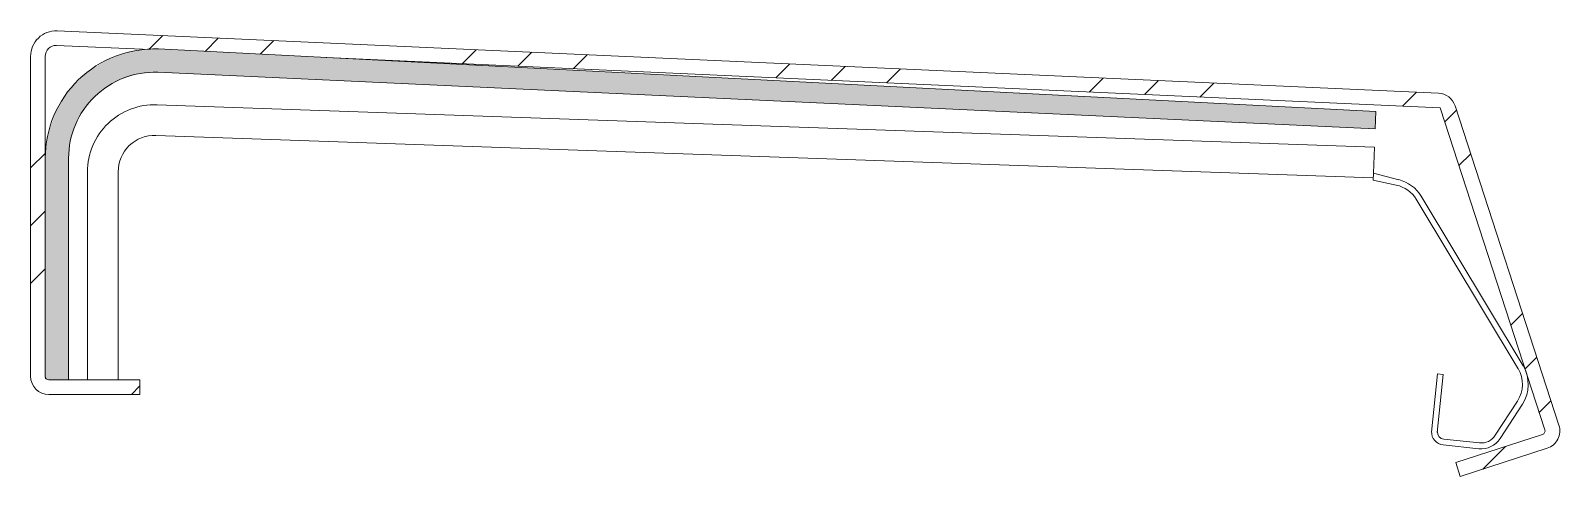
# Model space of a CAD drawing. Header units: metres. Extents: x -30 to 180, y -41 to 20.
import ezdxf

# ---------------------------------------------------------------- set-up
doc = ezdxf.new("R2010")
doc.units = ezdxf.units.M
doc.layers.add('A-DETL-GENF', color=92, linetype='Continuous', lineweight=18)

# ---------------------------------------------------------------- blocks, each defined once
blk = doc.blocks.new('41 roval muurafdeksysteem type E - Type 1-4961792-00_0 Basismaterialen')
at = {"layer": 'A-DETL-GENF', "lineweight": 13}
h = blk.add_hatch(dxfattribs=at)
h.set_pattern_fill('FP_19', color=256, style=0, pattern_type=2)
h.set_pattern_definition([(45, (13616.518, 2638.436), (-22.45064, 22.45064), []), (45, (13624.455, 2638.436), (0, 44.90128), []), (45, (13608.58, 2638.436), (0, 44.90128), [])])
h.paths.add_polyline_path([(166.39, -41.24), (178.31, -37.37), (178.82, -37.13), (179.26, -36.8), (179.62, -36.37), (179.88, -35.87), (180.01, -35.32), (180.03, -34.76), (179.91, -34.22), (165.68, 9.59), (165.42, 10.14), (165.04, 10.62), (164.55, 10.98), (163.99, 11.22), (163.39, 11.32), (-25.96, 19.87), (-26.76, 19.81), (-27.53, 19.56), (-28.21, 19.15), (-28.79, 18.6), (-29.22, 17.92), (-29.49, 17.17), (-29.59, 16.37), (-29.59, -27.5), (-29.5, -28.15), (-29.25, -28.75), (-28.85, -29.27), (-28.34, -29.67), (-27.59, -29.94), (-27.09, -30), (-14.59, -30), (-14.59, -28), (-27.22, -27.98), (-27.44, -27.85), (-27.57, -27.63), (-27.59, -27.5), (-27.55, 16.72), (-27.43, 17.04), (-27.25, 17.33), (-27, 17.57), (-26.7, 17.74), (-26.38, 17.85), (-26.03, 17.87), (-13.19, 17.29), (-12.05, 17.38), (10.95, 16.2), (163.64, 9.31), (178, -35.06), (177.93, -35.27), (177.77, -35.43), (177.26, -35.6), (165.78, -39.33)])
at = {"layer": 'A-DETL-GENF'}
blk.add_hatch(color=256, dxfattribs=at).paths.add_polyline_path([(-24.39, -28), (-24.38, 2.39), (-24.07, 5.08), (-23.16, 7.62), (-21.69, 9.89), (-19.75, 11.76), (-17.43, 13.15), (-14.86, 13.97), (-12.16, 14.19), (154.72, 6.41), (154.83, 8.81), (-12.05, 17.38), (-15.48, 17.11), (-18.75, 16.07), (-21.69, 14.31), (-24.16, 11.92), (-26.03, 9.04), (-27.18, 5.8), (-27.59, 2.39), (-27.59, -27.5), (-27.44, -27.85), (-27.22, -27.98), (-27.09, -28)])
for p, q in [((163.39, 11.32), (-25.96, 19.87)), ((-26.03, 17.87), (-13.19, 17.29)), ((154.83, 8.81), (-12.05, 17.39)), ((-29.59, 16.37), (-29.59, -27.5)), ((-27.59, 2.39), (-27.59, 16.37)), ((10.95, 16.2), (163.64, 9.31)), ((-12.16, 14.19), (154.72, 6.41)), ((154.63, 3.91), (-12.26, 9.73)), ((154.72, 6.41), (154.83, 8.81)), ((163.64, 9.31), (177.98, -34.84)), ((179.91, -34.22), (165.68, 9.59)), ((-12.4, 5.54), (154.48, -0.29)), ((-27.59, 2.39), (-27.59, -27.5)), ((-24.39, -28), (-24.39, 2.39)), ((154.5, 0.33), (154.63, 3.91)), ((-21.79, 0.54), (-21.79, -28)), ((-17.59, -28), (-17.59, 0.54)), ((154.5, 0.33), (154.47, -0.61)), ((157.96, -0.54), (154.5, 0.33)), ((154.47, -0.61), (157.62, -1.28)), ((160.35, -3.23), (174.31, -26.46)), ((175, -26.05), (161.04, -2.81)), ((163.27, -27.19), (162.43, -35.18)), ((164.07, -27.27), (163.27, -27.19)), ((-27.09, -28), (-24.39, -28)), ((-21.79, -28), (-24.39, -28)), ((-21.79, -28), (-17.59, -28)), ((-14.59, -28), (-17.59, -28)), ((-14.59, -30), (-14.59, -28)), ((163.23, -35.21), (164.07, -27.27)), ((-27.09, -30), (-14.59, -30)), ((174.24, -30.91), (171.19, -35.6)), ((171.86, -36.04), (174.91, -31.35)), ((177.66, -35.47), (165.78, -39.33)), ((164.06, -36.92), (168.93, -37.44)), ((169.02, -36.64), (164.14, -36.13)), ((166.39, -41.24), (178.31, -37.37)), ((165.78, -39.33), (166.39, -41.24))]:
    blk.add_line(p, q, dxfattribs=at)
for centre, radius, start, end in [((-26.09, 16.37), 3.5, 88, 180), ((-26.09, 16.37), 1.5, 87.9999, 180), ((-12.58, 2.39), 15, 87.9999, 180), ((-12.58, 2.39), 11.8, 88, 180), ((163.3, 8.82), 2.5, 18, 88), ((-12.58, 0.54), 9.2, 88, 180), ((-12.58, 0.54), 5, 88, 180), ((156.75, -5.39), 4.2, 31.0019, 77.9967), ((156.75, -5.39), 5, 31.002, 76.0072), ((170.71, -28.62), 4.2, 327.0194, 31.0019), ((170.71, -28.62), 5, 326.994, 31.002), ((-27.09, -27.5), 2.5, 180, 270), ((-27.09, -27.5), 0.5, 180, 195), ((-27.09, -27.5), 0.5, 180, 270), ((-27.09, -27.5), 0.5, 210, 225), ((164.25, -35.13), 1.8, 178.0053, 264.0047), ((164.25, -35.13), 1, 178.0053, 263.9826), ((169.26, -34.35), 2.3, 263.9826, 327.0756), ((177.51, -35), 0.5, 287.9921, 17.9997), ((177.54, -34.99), 2.5, 287.9921, 18), ((169.26, -34.35), 3.1, 264.0047, 326.994)]:
    blk.add_arc(centre, radius, start, end, dxfattribs=at)

msp = doc.modelspace()

# ---------------------------------------------------------------- block references
msp.add_blockref('41 roval muurafdeksysteem type E - Type 1-4961792-00_0 Basismaterialen', (0, 0))

doc.saveas('drawing.dxf')
